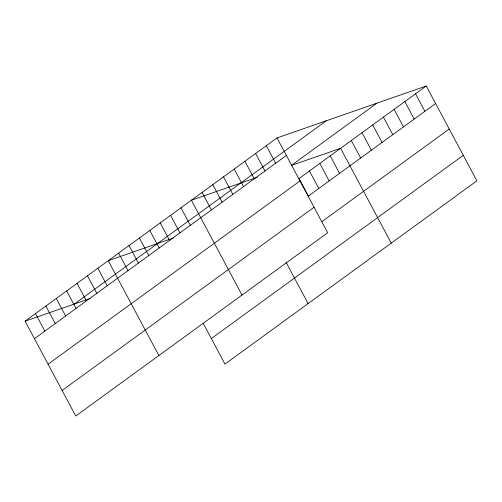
<?xml version="1.0" encoding="UTF-8"?>
<svg xmlns="http://www.w3.org/2000/svg" width="502" height="502" viewBox="0 0 502 502"><rect width="100%" height="100%" fill="white"/><g stroke="black" fill="none" stroke-linecap="round" stroke-linejoin="round"><path stroke-width="0.75" d="M277.029 137.918L327.674 232.765L75.746 416.001L25.1 321.161L277.029 137.918L426.254 85.999L476.9 180.839L224.971 364.082L203.216 323.338M74.346 304.024L326.275 120.787M34.45 338.674L286.385 155.432M377.015 103.13L291.355 165.434L340.601 148.297L391.246 243.144M426.254 85.999L299.029 178.53L308.385 196.044L435.611 103.512M48.079 364.195L300.008 180.952M62.116 390.487L314.045 207.244M322.008 221.564L449.234 129.033M211.342 338.561L463.277 155.325M257.288 177.288L191.375 200.223L242.02 295.069M173.428 238.004L108.237 260.689L158.883 355.535M25.1 321.161L90.291 298.477M415.549 93.786L424.899 111.3M404.844 101.573L414.194 119.087M394.133 109.361L403.489 126.874M383.428 117.148L392.777 134.661M372.722 124.935L382.072 142.449M362.017 132.723L371.367 150.236M351.306 140.51L360.662 158.023M330.209 155.858L339.559 173.372M319.818 163.414L329.168 180.927M309.427 170.975L318.776 188.488M266.324 145.705L275.673 163.225M255.618 153.493L264.968 171.013M244.907 161.28L254.263 178.8M285.983 262.176L308.109 303.61M234.202 169.074L243.552 186.587M223.497 176.861L232.846 194.374M212.792 184.648L222.141 202.162M202.08 192.435L211.436 209.949M180.984 207.778L190.333 225.291M170.592 215.339L179.942 232.853M160.201 222.894L169.55 240.414M149.803 230.456L159.159 247.969M139.412 238.011L148.768 255.531M129.02 245.572L138.376 263.086M118.629 253.133L127.979 270.647M97.846 268.25L107.196 285.763M87.455 275.805L96.804 293.319M77.063 283.366L86.413 300.88M66.666 290.922L76.022 308.435M56.274 298.483L65.63 315.996M45.883 306.038L55.239 323.558M35.491 313.599L44.841 331.113"/></g></svg>
